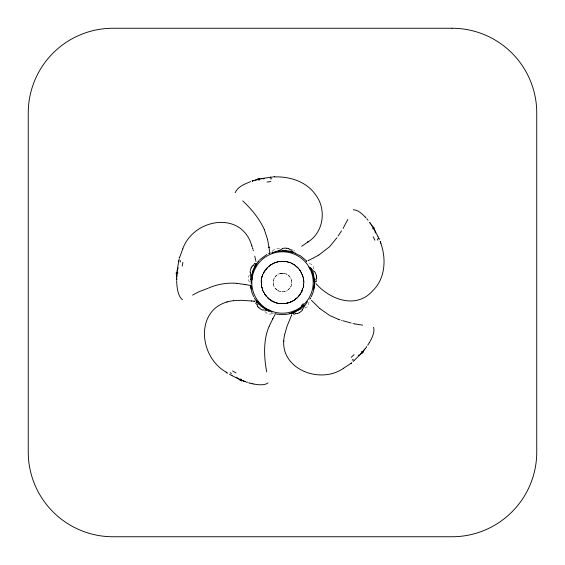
<?xml version="1.0" encoding="UTF-8"?>
<svg xmlns="http://www.w3.org/2000/svg" width="565" height="565" viewBox="0 0 565 565"><rect width="100%" height="100%" fill="white"/><g stroke="black" fill="none" stroke-linecap="round" stroke-linejoin="round"><path stroke-width="0.42" stroke-dasharray="2.83 2.12" d="M263.678 272.768C256.948 284.689 265.098 301.336 278.644 303.334M301.322 292.232L303.271 286.667L303.61 280.614L303.059 287.627L300.622 293.503L302.586 289.287L302.141 290.438M261.327 281.758C261.009 289.301 265.07 296.816 271.581 300.658M261.39 280.48L261.305 282.5C260.733 268.432 276.299 257.527 289.322 262.421L284.922 261.433L288.341 262.132M273.213 281.66L273.213 283.34M291.787 283.34L291.787 281.66M261.341 281.441L261.418 280.367M303.582 284.633L303.659 283.559M261.546 279.35L261.729 278.333M303.271 286.667L303.454 285.65M273.333 280.805L273.538 279.936M291.667 284.195L291.462 285.064M248.642 276.751L249.32 274.88M261.941 277.373L262.202 276.419M302.798 288.581L303.059 287.627M301.95 291.222C305.121 284.244 304.139 275.642 299.45 269.576C318.992 297.642 271.666 319.854 261.948 288.15C255.076 266.051 287.154 250.705 299.923 270.232C294.16 261.793 282.133 258.749 273.043 263.396M262.541 275.395L262.93 274.378M302.459 289.605C298.426 302.261 281.525 307.96 270.713 300.107M273.834 279.068L274.216 278.22M291.166 285.932L290.784 286.78M263.361 273.418L267.52 267.52L263.198 273.721L264.378 271.497L263.46 273.213M301.639 291.582L298.186 296.745L293.39 300.672M264.342 271.581L264.893 270.713M300.107 294.287L300.658 293.419M274.696 277.401L277.401 274.696M290.304 287.599L287.599 290.304M298.814 296.032L300.848 293.094M298.899 296.102L300.389 294.082C295.311 302.113 284.605 305.849 275.649 302.663L282.5 303.808L277.641 303.257L274.534 302.268L268.94 298.942L271.165 300.531M265.486 269.872L268.276 266.8L271.61 264.328M299.514 295.128L297.444 297.515L293.51 300.608L297.465 297.508M271.991 251.446L272.521 250.839M266.115 269.067L269.032 266.143L273.453 263.339M270.24 265.063L265.55 269.576L266.101 268.898C260.952 275.063 259.745 284.103 263.135 291.385M306.513 307.049L305.107 308.024M295.968 298.857L291.547 301.661M271.271 264.533L269.018 266.143L273.884 263.142M278.22 274.216L279.068 273.834M286.78 290.777L285.932 291.166M272.457 263.848C285.756 255.846 304.33 267.167 303.688 282.5A21.188 21.188 0 0 1 271.906 300.848A21.188 21.188 0 0 1 271.906 264.152A21.188 21.188 0 0 1 303.688 282.5C303.702 275.897 300.46 269.385 295.128 265.486M289.605 302.459L292.543 301.152M274.703 262.803L275.395 262.541M273.411 313.582L271.963 313.978M283.524 303.659L290.537 302.106M276.659 262.132L276.186 262.273L280.367 261.418L278.255 261.736M279.936 273.538L280.805 273.333M285.064 291.462L284.195 291.667M276.334 262.231L282.5 261.312M288.666 302.769L282.5 303.688L278.093 303.221M280.537 273.382L283.34 273.213M277.5 248.522L279.491 248.593M281.66 273.213L285.064 273.538M283.34 291.787L281.66 291.787M278.333 303.271L284.633 303.582L280.078 303.56L275.254 302.409L275.678 302.579L271.214 300.453L267.203 297.183L273.559 301.724M283.559 261.341L284.633 261.418M280.367 303.582L281.441 303.659M285.65 261.546L286.667 261.729M280.805 291.667L279.936 291.462M287.627 261.941C293.708 263.445 298.991 267.782 301.661 273.453M276.419 302.798L277.373 303.059M289.605 262.541L290.622 262.93M274.378 302.07L275.395 302.459M285.932 273.834L286.78 274.216M279.068 291.166L278.22 290.777M291.582 263.361L292.529 263.841M272.471 301.159L273.418 301.639M293.419 264.342L294.287 264.893M266.574 312.925L264.801 311.506M277.401 290.304L274.696 287.599M287.599 274.696L290.304 277.401M269.872 299.514L266.143 295.968L263.339 291.547M267.782 297.741L265.169 294.704L265.804 295.544M298.242 268.326L300.877 271.935L302.72 276.151M265.077 294.768L266.588 296.682L263.05 291.222M299.831 270.296L301.767 273.658M290.784 278.22L291.166 279.068M274.216 286.78L273.834 285.932M313.271 267.245L313.794 269.025M302.106 274.463L302.459 275.395M262.541 289.605L262.895 290.537M302.769 276.334L303.659 281.476M261.941 287.627L263.234 291.342L261.39 284.386L262.231 288.666M291.462 279.936L291.667 280.805M273.538 285.064L273.333 284.195M261.701 286.54L261.341 283.524M309.387 263.445A27.092 13.948 -50.8 0 1 313.596 266.92M308.928 302.183A27.092 13.948 21.2 0 1 306.922 307.261M271.949 313.716A27.092 13.948 -86.8 0 1 266.496 313.384M249.553 282.112A27.092 13.948 -14.8 0 1 248.183 276.822M272.683 251.044A27.092 13.948 57.2 0 1 277.295 248.113M261.214 281.773L261.192 282.5L261.298 280.473L261.214 281.773M290.82 301.993L286.745 303.264L290.82 301.993M296.116 266.27L295.778 265.967L297.797 267.817L296.116 266.27M277.839 290.572A9.322 9.322 0 0 0 291.822 282.5A9.322 9.322 0 0 0 277.839 274.428A9.322 9.322 0 0 0 277.839 290.572M271.843 300.961A21.315 21.315 0 0 0 303.815 282.5A21.315 21.315 0 0 0 271.843 264.039A21.315 21.315 0 0 0 271.843 300.961"/><path stroke-width="0.85" d="M314.394 285.537L314.366 283.072M314.401 285.396L314.359 286.73M176.598 280.099L176.626 279.046M176.633 278.926L176.654 278.234M284.612 334.876C276.695 368.02 319.493 385.408 343.633 368.218M176.661 278.072L176.718 276.885M283.828 341.324L283.849 340.928M176.718 276.928L176.796 275.656M176.732 276.624L177.269 270.36M176.803 275.48L176.866 274.597M250.535 272.485L251.079 281.808M177.191 271.08L177.339 269.745M251.164 278.227L252.746 270.91L255.535 265.02M177.325 269.865L177.417 269.131M177.403 269.258L178.717 261.305M307.77 242.103C323.851 232.264 326.838 208.994 315.256 194.325C306.096 181.358 289.245 176.209 273.954 176.937M250.683 279.661L250.754 279.174M314.38 283.524L313.582 289.188L314.105 285.989M314.225 287.649L313.137 292.218L311.336 296.703M178.646 261.652L178.928 260.26M284.682 334.529L286.971 326.443L291.646 314.995M178.914 260.324L179.147 259.293M235.181 192.729C237.703 186.471 244.984 184.028 250.691 181.542M251.474 276.652L253.544 269.978L256.694 263.869M269.194 326.252C263.255 339.565 263.827 356.953 266.715 371.883M179.493 257.887L182.785 248.819M316.294 279.986L316.082 280.657M256.496 263.912L256.312 264.272M347.807 219.467L343.082 228.451M269.251 326.118L272.86 318.667L272.62 319.126M291.695 314.882L291.469 315.404M182.785 248.819C193.498 218.584 241.502 210.088 251.828 245.81M254.356 267.535L255.557 265.26M370.407 340.787C372.639 336.839 374.941 330.921 373.543 327.297M272.74 318.9L275.106 314.458M370.04 341.458L369.333 342.673M256.065 264.695L256.291 264.307M255.726 265.282L255.535 265.606M254.688 267.019L255.288 266.016M255.896 264.681L256.418 263.827M369.249 342.814L367.681 345.321M256.567 264.074L258.106 261.8M310.778 297.776L310.439 298.285M307.473 301.59L302.473 309.394M338.075 236.036L341.514 230.845M336.994 237.66L329.678 246.665L318.971 254.928M310.263 298.546L309.804 299.196M258.099 261.807L259.243 260.31M365.668 348.104L365.442 348.393M365.583 348.21L364.806 349.184M363.316 350.985L364.778 349.219M364.58 349.46L361.395 353.189M361.339 353.245L360.576 354.093M360.922 353.711L360.159 354.545M304.387 305.262L298.32 310.34L292.388 312.883M360.075 354.629L353.958 360.696M233.677 300.658C194.833 305.128 197.256 355.752 226.056 372.06M259.822 259.716L266.892 254.405M268.05 382.915C264.71 385.528 258.565 384.935 253.968 384.066M353.831 360.816L353.104 361.466M304.168 305.467L298.836 309.486L292.684 312.636M253.685 264.667L254.25 264.251M351.366 362.963L351.013 363.246M350.575 363.592L343.633 368.218M308.052 241.877L307.558 242.265M307.487 242.321L307.84 242.046L301.661 246.312M192.616 295.107L198.322 292.013L207.948 288.284M278.051 250.973L282.147 249.003M318.844 255.013L313.398 258M293.715 251.121L294.203 250.839M308.363 260.479L308.003 260.663L312.968 258.212M295.177 311.809L294.097 312.311M293.39 312.452L293.03 312.615M294.365 312.028L294.987 311.76M293.503 312.572L292.868 312.841A4.753 1.766 -29.2 0 0 292.804 313.384M271.92 253.028L272.733 252.689M273.446 252.407L278.008 250.98M268.587 253.53L269.378 253.233M208.619 288.037C217.327 284.089 228.225 282.5 236.777 283.369M269.258 253.275L270.324 252.908M289.732 313.695L292.423 312.742L288.327 314.105M252.089 181.033L253.071 180.744M253.184 180.708L253.847 180.518M254.003 180.475L257.372 179.592M272.048 252.393L272.478 252.273M226.876 301.964L227.257 301.858M255.408 180.094L261.524 178.667M260.818 178.815L262.139 178.547M278.474 251.185L286.13 250.683L292.324 252.075M262.019 178.568L262.746 178.427M275.169 251.665L275.84 251.545M262.619 178.455L270.586 177.241M315.849 283.51C330.193 299.803 356.451 309.5 372.907 290.565C385.245 278.566 386.333 259.222 380.972 243.706M275.374 251.369L275.854 251.284M292.289 252.202L289.866 251.672M287.493 314.253L282.5 314.641L277.351 314.225M270.232 177.283L270.727 177.226M233.486 300.679L241.326 300.312L251.63 300.997M270.649 177.233L272.69 177.029M353.238 209.756C358.161 209.855 361.939 213.796 365.216 217.031M295.333 313.865L294.626 313.872M362.631 325.129L354.792 323.964M267.605 310.644L263.099 309.804M236.926 283.376L245.125 284.506L244.61 284.421M254.073 301.209L251.432 300.976M254.42 301.237L254.003 301.202L254.977 301.293M288.44 251.171L290.128 251.46M289.125 251.538L282.5 250.669M288.983 251.517L289.767 251.651M244.871 284.463L249.822 285.346M253.805 384.038L252.675 383.805M291.265 251.856L291.702 251.955M252.513 383.769L250.062 383.183M288.63 251.263L289.81 251.538M291.25 251.693L292.204 251.926M291.25 251.962L291.653 252.054M354.587 323.915L354.163 323.816M292.091 252.167L293.744 252.619M353.379 323.611L352.927 323.498M272.111 312.163L271.059 311.873M249.878 383.141L248.614 382.802M276.73 314.119L274.922 313.582M351.133 323.018L342.927 320.736M341.889 320.44L341.514 320.334M340.017 319.889L338.887 319.536M293.927 252.675L300.644 255.966L305.284 259.822M270.254 311.633L267.739 310.694M338.689 319.472L329.776 315.524L319.988 308.667M295.114 253.056L295.516 253.198M245.041 381.587L245.584 381.792M245.337 381.7L244.758 381.474M244.8 381.495L243.43 380.958M244.186 381.255L242.611 380.633M243.042 380.803L242.343 380.52M242.187 380.457L239.652 379.376M239.574 379.341L238.536 378.875M239.009 379.087L237.872 378.571M237.314 378.31L237.985 378.621M237.427 378.359L232.13 375.69M268.763 310.983L267.683 310.397M232.017 375.626L229.545 374.242M182.537 299.782C177.671 296.053 177 287.437 176.626 281.08M306.731 261.786L306.209 260.889M227.201 372.822L226.056 372.06M290.551 249.582L291.13 249.991M242.731 200.907C251.503 209.036 259.392 218.655 264.349 229.595M311.11 268.523L314.246 271.814M319.875 308.568L311.435 300.29M259.024 304.111L257.569 302.565M365.329 217.151L365.915 217.786M257.795 302.579L259.038 304.005M366.777 218.754L368.105 220.322M255.973 300.234L261.157 305.757L267.351 310.206L260.917 306.152L256.701 301.428M257.011 301.929L256.757 301.562M305.813 260.387L306.272 260.966M255.973 300.241L254.243 297.804M370.252 223.168L370.795 223.98M370.725 223.874L371.982 225.809M371.544 225.124L372.448 226.551M372.208 226.162L372.603 226.805M310.863 267.987L311.018 268.368M372.695 226.946L374.108 229.305M374.15 229.383L375.075 231.007M374.461 229.92L374.764 230.464M375.012 230.901L375.372 231.551M375.308 231.438L378.027 236.714M256.793 301.632L256.814 301.675A4.753 1.766 42.8 0 0 256.312 301.844M310.362 267.535L310.884 268.643M378.077 236.834L378.924 238.642M253.643 296.653L251.898 292.345L250.747 287.493M378.776 238.317L378.981 238.776M379.101 239.037L379.277 239.426M264.272 229.418L267.619 239.567M380.16 241.502L380.598 242.646M256.637 304.394L256.411 303.73M380.725 242.992L380.972 243.699M251.856 245.895L252.407 247.484M252.675 248.318L252.795 248.699M252.838 248.847L252.958 249.236M253.233 250.182L253.41 250.811M267.584 239.426L269.039 247.569L268.968 247.06M254.759 256.157L255.74 260.43M255.91 261.171L256.002 261.588M313.37 275.452L313.568 276.589M314.105 278.284L314.352 279.957M250.888 285.883L251.376 288.983L250.832 285.085M269.004 247.315L269.696 252.301M314.366 280.063L314.578 282.281M314.105 278.722L314.147 279.195M251.199 283.453L251.135 282.578M250.648 286.78L250.62 286.165M314.366 283.072L313.363 275.925L311.025 268.954L313.547 274.894L314.592 280.791M250.62 286.165L250.599 285.389M278.714 251.425A13.235 3.983 -0.4 0 1 282.5 251.234M254.695 268.311A14.217 2.684 -67.9 0 1 256.397 265.14M256.383 264.328A8.609 0.487 -55.9 0 1 256.454 264.243M251.948 279.929A14.16 2.069 -78.3 0 1 252.407 276.68M259.914 304.069A14.217 2.684 40.1 0 1 257.923 301.964M270.43 310.679A14.16 2.069 29.7 0 1 267.676 309.323M295.544 310.891A14.309 2.705 -31.9 0 1 293.419 311.887M303.278 303.652A14.069 1.349 -45.4 0 1 301.378 305.665M313.356 277.775A14.217 2.684 76.1 0 1 313.822 281.201M308.928 266.97A14.16 2.069 65.7 0 1 310.263 269.512M311.576 269.223A21.823 1.285 84 0 1 311.675 270.466M369.446 222.546A16.025 1.688 53.6 0 1 369.701 222.914M380.45 241.446A11.738 0.869 64.5 0 1 380.803 242.307M377.286 238.889A33.844 8.079 69.2 0 1 377.907 240.266M373.239 236.756A66.974 30.934 74.5 0 1 374.906 240.273M375.019 232.01A78.966 47.375 79.6 0 1 375.577 233.041M373.493 226.862A54.042 21.223 71.2 0 1 374.447 228.458M372.533 228.098A41.923 11.01 66.8 0 1 373.119 229.079M369.976 222.631A11.914 1.384 60.4 0 1 370.146 222.885M314.684 271.666A32.269 19.048 -10.9 0 1 316.351 275.875M316.449 275.882A25.969 14.824 -0.6 0 1 316.52 277.916M316.781 277.98A25.072 14.069 8.2 0 1 315.609 279.753M316.57 281.363A13.186 6.038 52.2 0 1 314.966 281.638M315.058 282.239A4.753 1.766 78.8 0 1 314.564 282.09M314.02 278.319A9.181 1.504 87.4 0 1 314.062 278.75M313.363 273.248A8.998 1.801 88 0 1 313.483 272.726M366.388 346.663A16.025 1.688 -54.4 0 1 366.12 347.023M351.811 362.97A11.738 0.869 -43.5 0 1 351.105 363.57M353.266 359.171A33.844 8.079 -38.8 0 1 352.15 360.188M354.043 354.665A66.974 30.934 -33.5 0 1 351.218 357.334M359.107 354.891A78.966 47.375 -28.4 0 1 358.302 355.731M363.528 351.847A54.042 21.223 -36.8 0 1 362.313 353.245M362.059 351.31A41.923 11.01 -41.2 0 1 361.31 352.172M366.473 347.193A11.914 1.384 -47.6 0 1 366.282 347.433M302.748 309.761A32.269 19.048 61.1 0 1 299.259 312.643M299.288 312.742A25.969 14.824 71.4 0 1 297.374 313.441M297.395 313.709A25.072 14.069 80.2 0 1 295.347 313.144M294.111 314.55A13.186 6.038 -55.8 0 1 293.355 313.116M300.163 309.09A8.998 1.801 -20 0 1 301.371 308.942M257.146 301.724A8.609 0.487 52.1 0 1 257.103 301.654M247.399 382.11A16.025 1.688 17.6 0 1 246.976 381.961M227.391 373.288A11.738 0.869 28.5 0 1 226.593 372.801M231.452 373.493A33.844 8.079 33.2 0 1 230.139 372.752M235.972 372.844A66.974 30.934 38.5 0 1 232.561 370.979M237.328 377.731A78.966 47.375 43.6 0 1 236.276 377.222M241.587 380.994A54.042 21.223 35.2 0 1 239.878 380.266M241.643 379.433A41.923 11.01 30.8 0 1 240.591 378.981M246.919 382.35A11.914 1.384 24.4 0 1 246.63 382.251M262.831 310.178A32.269 19.048 -46.9 0 1 259.01 307.756M258.925 307.812A25.969 14.824 -36.6 0 1 257.675 306.209M257.421 306.308A25.072 14.069 -27.8 0 1 257.329 304.189M255.606 303.447A13.186 6.038 16.2 0 1 256.736 302.282M251.171 276.151A21.823 1.285 -60 0 1 251.821 275.091M176.916 279.901A16.025 1.688 89.6 0 1 176.93 279.449M179.126 258.141A11.738 0.869 -79.5 0 1 179.345 257.237M180.186 262.068A33.844 8.079 -74.8 0 1 180.489 260.592M182.205 266.172A66.974 30.934 -69.5 0 1 182.919 262.344M177.975 268.961A78.966 47.375 -64.4 0 1 178.13 267.803M176.188 274.025A54.042 21.223 -72.8 0 1 176.344 272.175M177.685 273.594A41.923 11.01 -77.2 0 1 177.791 272.457M176.541 279.52A11.914 1.384 -83.6 0 1 176.548 279.209M250.097 272.344A32.269 19.048 25.1 0 1 251.22 267.965M251.143 267.895A25.969 14.824 35.4 0 1 252.28 266.214M252.103 266.009A25.072 14.069 44.2 0 1 254.095 265.26M254.271 263.396A13.186 6.038 88.2 0 1 255.726 264.109M256.009 263.572A4.753 1.766 -65.2 0 1 256.319 263.982M254.476 267.457A9.181 1.504 -56.6 0 1 254.759 266.977M252.35 181.28A16.025 1.688 -18.4 0 1 252.774 181.153M273.721 176.654A11.738 0.869 -7.5 0 1 274.647 176.584M270.317 178.879A33.844 8.079 -2.8 0 1 271.814 178.71M267.04 182.064A66.974 30.934 2.5 0 1 270.896 181.57M263.071 178.907A78.966 47.375 7.6 0 1 264.222 178.695M257.704 178.773A54.042 21.223 -0.8 0 1 259.512 178.349M258.579 180.066A41.923 11.01 -5.2 0 1 259.695 179.811M252.59 180.807A11.914 1.384 -11.6 0 1 252.887 180.722M282.14 248.544A32.269 19.048 -82.9 0 1 286.66 248.261M286.695 248.169A25.969 14.824 -72.6 0 1 288.651 248.727M288.793 248.494A25.072 14.069 -63.8 0 1 290.12 250.161M291.943 249.744A13.186 6.038 -19.8 0 1 291.717 251.354M292.317 251.453A4.753 1.766 6.8 0 1 292.02 251.877M224.708 302.656L224.708 302.656M452 28.25L113 28.25A84.75 84.75 0 0 0 28.25 113L28.25 452A84.75 84.75 0 0 0 113 536.75L452 536.75A84.75 84.75 0 0 0 536.75 452L536.75 113A84.75 84.75 0 0 0 452 28.25M266.186 308.511A30.708 30.708 0 0 0 313.187 283.623A30.708 30.708 0 0 0 268.128 255.366A30.708 30.708 0 0 0 266.186 308.511"/></g></svg>
